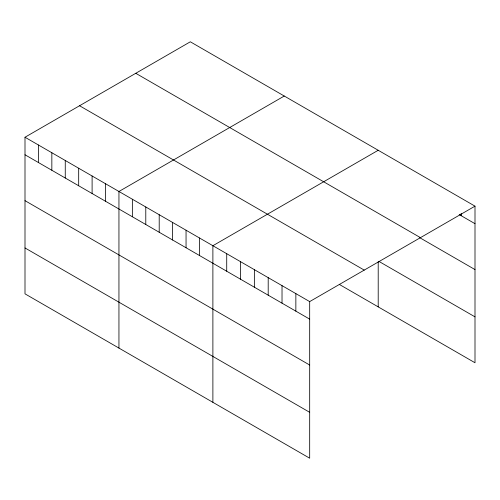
<?xml version="1.0" encoding="UTF-8"?>
<svg xmlns="http://www.w3.org/2000/svg" width="500" height="500" viewBox="0 0 500 500"><rect width="100%" height="100%" fill="white"/><g stroke="black" fill="none" stroke-linecap="round" stroke-linejoin="round"><path stroke-width="0.75" d="M25 137.244L309.681 301.6L309.681 458.206L25 293.844L25 137.244L190.319 41.794L475 206.156L475 362.756L339.288 284.406M284.262 96.031L118.944 191.481L118.944 348.081M378.206 150.275L212.887 245.719L212.887 402.325M309.681 301.6L475 206.156M459.2 214.562L475 223.688M135.762 73.294L420.444 237.65M419.688 237.65L475 269.581M378.869 261.363L475 316.863M79.556 105.744L364.237 270.106M25 154.775L309.681 319.131M25 200.669L309.681 365.025M25 247.95L309.681 412.312M461.175 213.419L461.175 215.706M378.206 261.75L378.206 306.875M295.856 293.619L295.856 311.15M282.025 285.631L282.025 303.169M268.2 277.65L268.2 295.181M254.369 269.669L254.369 287.2M240.544 261.688L240.544 279.219M226.719 253.7L226.719 271.231M199.469 237.969L199.469 255.5M186.05 230.219L186.05 247.756M172.625 222.475L172.625 240.006M159.206 214.725L159.206 232.256M145.787 206.975L145.787 224.506M132.363 199.231L132.363 216.762M105.525 183.731L105.525 201.262M92.106 175.981L92.106 193.519M78.681 168.238L78.681 185.769M65.263 160.487L65.263 178.019M51.844 152.738L51.844 170.269M38.419 144.987L38.419 162.525"/></g></svg>
